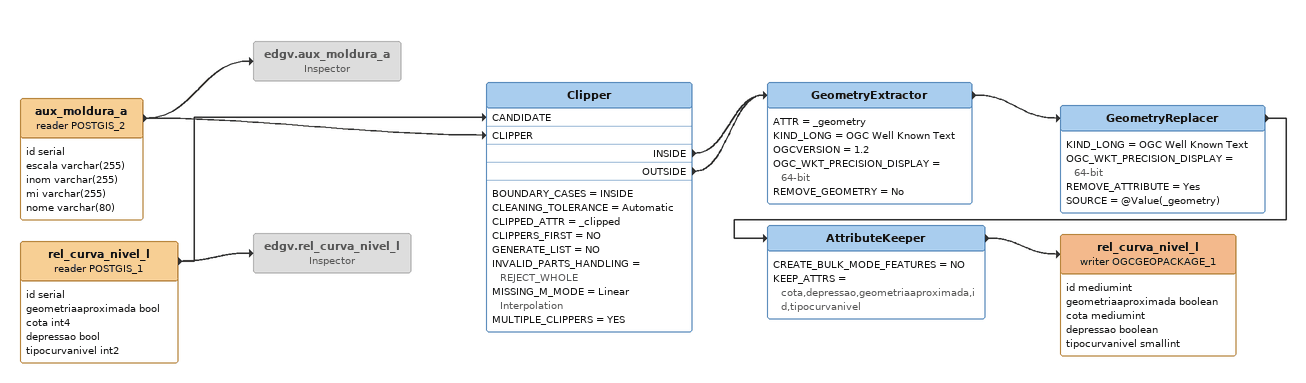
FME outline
aux_moldura_a (reader POSTGIS_2)
    attributes: id serial, escala varchar(255), inom varchar(255), mi varchar(255), nome varchar(80)
    -> edgv.aux_moldura_a
    -> Clipper [CLIPPER]
edgv.aux_moldura_a: Inspector [off]
rel_curva_nivel_l (reader POSTGIS_1)
    attributes: id serial, geometriaaproximada bool, cota int4, depressao bool, tipocurvanivel int2
    -> edgv.rel_curva_nivel_l
    -> Clipper [CANDIDATE]
Clipper
    BOUNDARY_CASES = INSIDE
    CLEANING_TOLERANCE = Automatic
    CLIPPED_ATTR = _clipped
    CLIPPERS_FIRST = NO
    GENERATE_LIST = NO
    INVALID_PARTS_HANDLING = REJECT_WHOLE
    MISSING_M_MODE = Linear Interpolation
    MULTIPLE_CLIPPERS = YES
    INSIDE -> GeometryExtractor
    OUTSIDE -> GeometryExtractor
GeometryExtractor
    ATTR = _geometry
    KIND_LONG = OGC Well Known Text
    OGCVERSION = 1.2
    OGC_WKT_PRECISION_DISPLAY = 64-bit
    REMOVE_GEOMETRY = No
    -> GeometryReplacer
GeometryReplacer
    KIND_LONG = OGC Well Known Text
    OGC_WKT_PRECISION_DISPLAY = 64-bit
    REMOVE_ATTRIBUTE = Yes
    SOURCE = @Value(_geometry)
    -> AttributeKeeper
AttributeKeeper
    CREATE_BULK_MODE_FEATURES = NO
    KEEP_ATTRS = cota,depressao,geometriaaproximada,id,tipocurvanivel
    -> rel_curva_nivel_l (writer OGCGEOPACKAGE_1)
rel_curva_nivel_l (writer OGCGEOPACKAGE_1)
    attributes: id mediumint, geometriaaproximada boolean, cota mediumint, depressao boolean, tipocurvanivel smallint
edgv.rel_curva_nivel_l: Inspector [off]
